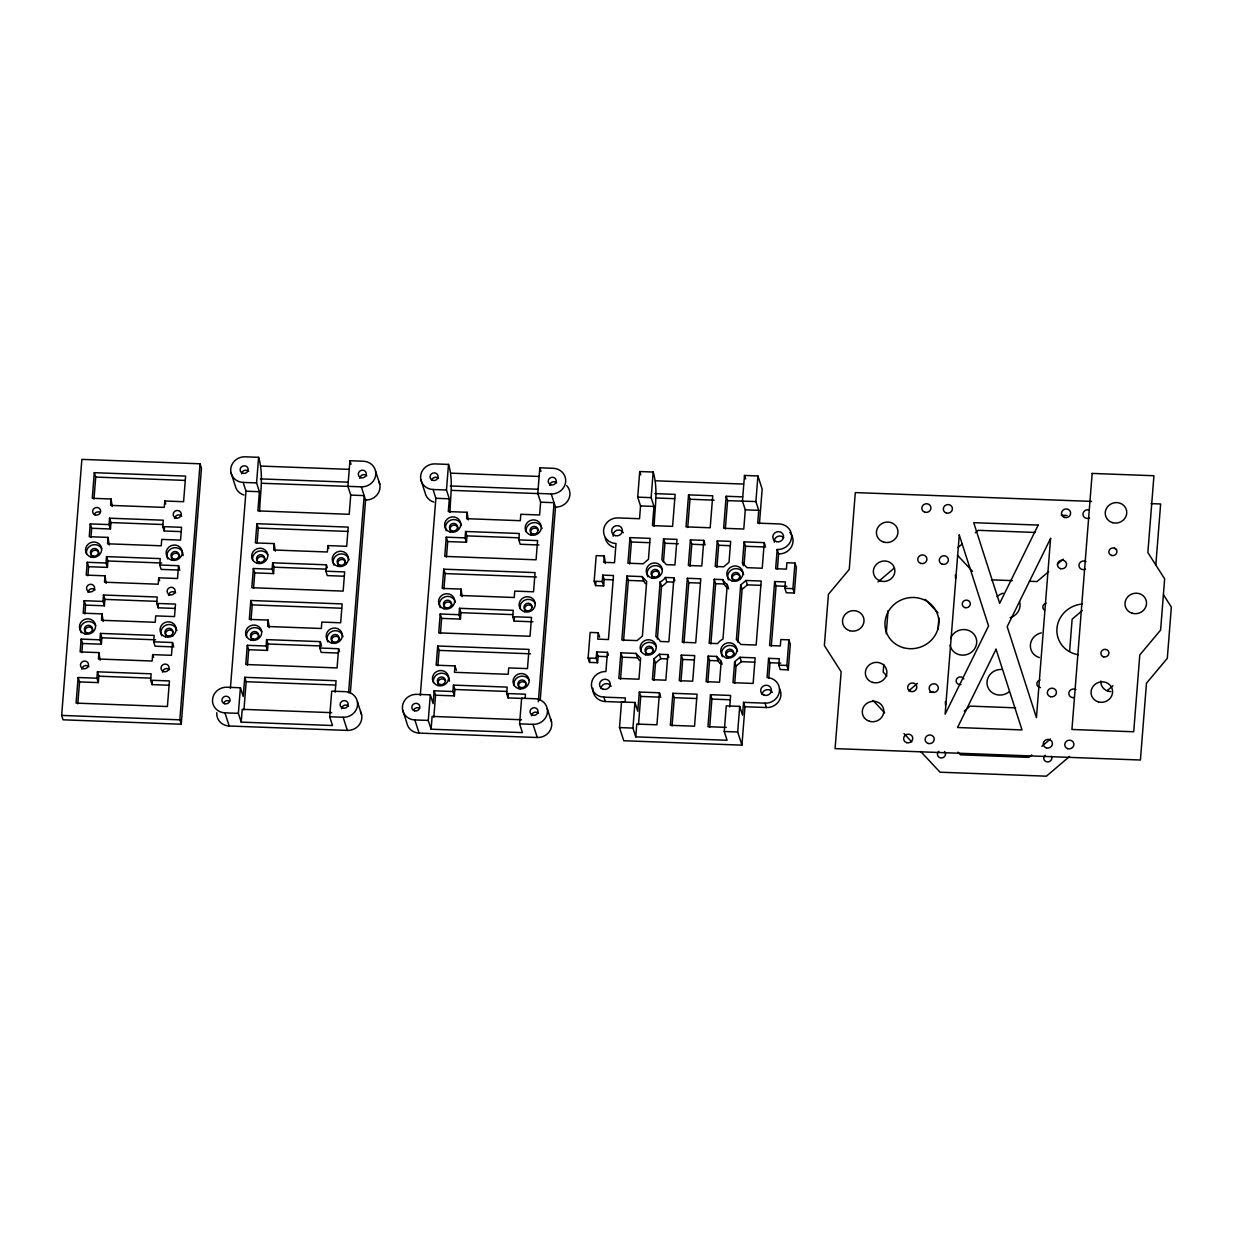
<?xml version="1.0" encoding="UTF-8"?>
<svg xmlns="http://www.w3.org/2000/svg" width="1233" height="1233" viewBox="0 0 1233 1233"><rect width="100%" height="100%" fill="white"/><g stroke="black" fill="none" stroke-linecap="round" stroke-linejoin="round"><path stroke-width="1.5" d="M61.65 715.417L81.871 459.385L200.054 463.793L201.472 468.186L181.251 724.218L63.068 719.81L61.65 715.417L179.833 719.825L181.251 724.218M78.111 677.518L76.092 703.118L167.411 706.524L169.43 680.924L150.626 680.231L151.135 673.819L97.422 671.815L96.914 678.212L98.332 682.604L79.529 681.911L78.111 677.518L96.914 678.212M81.147 639.11L82.565 643.503L101.368 644.196L99.95 639.819L81.147 639.11L80.13 651.918L98.933 652.611L100.104 660.194M84.183 600.702L85.601 605.095L104.404 605.788L102.986 601.411L84.183 600.702L83.197 613.171L102 613.88L103.156 621.463M87.219 562.294L88.637 566.687L107.425 567.396L106.007 563.003L87.219 562.294L86.202 575.102L105.005 575.811L106.161 583.394M90.24 523.902L91.658 528.279L110.461 528.988L109.043 524.595L90.24 523.902L89.238 536.694L108.042 537.403L109.198 544.986M111.078 498.995L110.569 505.391L164.282 507.395L164.79 500.999L183.594 501.708L185.613 476.092L94.294 472.686L92.275 498.286L111.078 498.995L112.234 506.578M77.802 703.843L79.529 681.911M81.84 652.642L82.565 643.503M84.892 614.003L85.601 605.095M87.913 575.826L88.637 566.687M90.949 537.434L91.658 528.279M93.97 499.026L95.712 477.079L94.294 472.686M98.933 652.611L98.424 659.023L152.152 661.027L152.661 654.615L171.449 655.324L172.466 642.516L153.663 641.823L154.171 635.411L100.459 633.408L99.95 639.819M102 613.88L101.491 620.276L155.204 622.28L155.712 615.884L174.516 616.592L175.502 604.108L156.699 603.415L157.208 597.019L103.48 595.015L102.986 601.411M105.005 575.811L104.497 582.207L158.209 584.211L158.718 577.815L177.521 578.508L178.538 565.716L159.735 565.007L160.244 558.611L106.516 556.607L106.007 563.003M108.042 537.403L107.533 543.799L161.246 545.803L161.754 539.407L180.557 540.1L181.559 527.308L162.771 526.599L163.265 520.203L109.552 518.199L109.043 524.595M98.332 682.604L98.84 676.208L97.422 671.815M101.368 644.196L101.877 637.8L100.459 633.408M104.404 605.788L104.897 599.392L103.48 595.015M107.425 567.396L107.934 560.984L106.516 556.607M110.461 528.988L110.97 522.576L109.552 518.199M168.967 685.24L152.044 684.608L152.306 681.402M175.04 608.424L158.117 607.792L158.363 604.602M181.097 531.623L164.189 530.991L164.436 527.786M179.833 719.825L200.054 463.793M230.401 688.368L245.983 491.196L243.148 482.411A13.548 12.731 -17.9 0 1 230.725 469.11A13.548 12.731 -17.9 0 1 245.167 456.811L258.606 457.32C263.893 474.797 260.071 493.354 259.608 511.51M329.689 716.758L343.128 717.267A13.548 12.731 -17.9 0 0 357.57 704.968A13.548 12.731 -17.9 0 0 345.148 691.651L331.723 691.158L329.689 716.758L332.525 725.528L241.206 722.122L238.37 713.352L240.404 687.752L226.964 687.243A13.548 12.731 -17.9 0 0 212.523 699.543A13.548 12.731 -17.9 0 0 224.945 712.844L229.199 726.006L347.367 730.414A13.548 12.731 -17.9 0 0 360.514 711.657M261.843 483.274L361.331 486.835A13.548 12.731 -17.9 0 0 375.772 474.535A13.548 12.731 -17.9 0 0 363.35 461.219L349.925 460.726L347.891 486.326L350.727 495.096L349.216 514.3L257.897 510.894L259.408 491.69L256.572 482.92L258.606 457.32M241.206 722.122L242.223 709.314L331.631 712.659M335.16 692.252L336.07 680.724L244.751 677.318L243.225 696.522L240.404 687.752M247.278 645.306L245.768 664.51L337.071 667.932L338.597 648.728L319.794 648.019L320.303 641.622L266.59 639.619L266.081 646.015L267.499 650.408L248.696 649.699L247.278 645.306L266.081 646.015M268.131 620.076L267.623 626.487L321.335 628.491L321.844 622.079L340.647 622.788L342.142 603.908L250.823 600.502L249.328 619.382L268.131 620.076L269.287 627.674M253.351 568.505L251.825 587.709L343.144 591.116L344.67 571.912L325.866 571.203L326.375 564.806L272.647 562.803L272.139 569.199L273.556 573.592L254.753 572.883L253.351 568.505L272.139 569.199M274.173 543.599L273.664 549.995L327.377 551.999L327.886 545.602L346.689 546.311L348.199 527.107L256.88 523.701L255.37 542.905L274.173 543.599L275.329 551.182M243.934 709.946L246.168 681.71L244.751 677.318M247.479 665.065L248.696 649.699M251.039 619.999L252.226 604.894L250.823 600.502M253.551 588.249L254.753 572.883M257.081 543.445L258.298 528.078L256.88 523.701M267.499 650.408L267.993 643.996L266.59 639.619M273.556 573.592L274.065 567.195L272.647 562.803M348.585 692.776L364.167 495.604L350.727 495.096M350.311 693.331L365.569 499.981L361.331 486.835M420.299 695.443L435.881 498.286L433.045 489.501A13.548 12.731 -17.9 0 1 420.623 476.2A13.548 12.731 -17.9 0 1 435.064 463.901L448.504 464.409C453.451 479.853 450.322 496.252 449.999 512.312M519.586 723.848L533.026 724.341A13.548 12.731 -17.9 0 0 547.467 712.042A13.548 12.731 -17.9 0 0 535.045 698.741L521.621 698.248L519.586 723.848L522.422 732.618L431.103 729.212L428.267 720.442L430.302 694.842L416.862 694.333A13.548 12.731 -17.9 0 0 402.42 706.632A13.548 12.731 -17.9 0 0 414.843 719.933L419.097 733.096L537.28 737.504A13.548 12.731 -17.9 0 0 550.427 718.731M468.263 519.864L467.107 512.281L448.303 511.587L449.305 498.779L446.469 490.01L448.504 464.409M431.103 729.212L432.12 716.404L521.544 719.748M434.139 690.804L435.557 695.196L454.361 695.89L452.943 691.513L434.139 690.804L433.137 703.611L430.302 694.842M454.962 665.897L454.453 672.309L508.181 674.312L508.69 667.916L527.477 668.61L529.003 649.406L437.684 646L436.158 665.204L454.962 665.897L456.38 670.29M440.212 614.003L438.717 632.868L530.036 636.274L531.531 617.409L512.728 616.7L513.236 610.304L459.508 608.301L459.015 614.697L460.433 619.089L441.63 618.38L440.212 614.003L459.015 614.697M461.034 589.097L460.526 595.493L514.238 597.496L514.747 591.1L533.55 591.794L535.06 572.605L443.741 569.184L442.231 588.388L461.034 589.097L462.19 596.68M446.269 537.187L444.759 556.391L536.078 559.797L537.588 540.593L518.8 539.884L519.293 533.488L465.581 531.485L465.072 537.881L466.49 542.273L447.687 541.564L446.269 537.187L465.072 537.881M433.831 717.144L435.557 695.196M437.885 665.743L439.102 650.392L437.684 646M440.428 633.485L441.63 618.38M443.957 588.942L445.159 573.576L443.741 569.184M446.485 556.931L447.687 541.564M452.943 691.513L453.451 685.101L507.164 687.105L506.655 693.516L508.073 697.893L523.116 698.464M467.107 512.281L466.598 518.677L520.311 520.696L520.819 514.284L539.622 514.993L540.624 502.185L537.788 493.416L539.823 467.816L553.247 468.309A13.548 12.731 -17.9 0 1 565.67 481.61A13.548 12.731 -17.9 0 1 551.228 493.924L537.788 493.416M454.361 695.89L454.869 689.494L453.451 685.101M460.433 619.089L460.926 612.678L459.508 608.301M466.49 542.273L466.999 535.877L465.581 531.485M508.073 697.893L508.335 694.703M532.949 621.786L514.146 621.093L514.392 617.887M525.166 697.878L525.458 694.21L506.655 693.516M538.328 701.777L554.064 502.694L540.624 502.185M540.208 700.421L555.482 507.071L551.228 493.924M608.378 655.262L607.422 652.334L596.68 651.933L598.097 656.326L597.589 662.722L589.544 662.414L588.126 658.037L590.145 632.437L598.205 632.729L599.623 637.122M598.205 632.729L597.697 639.126L608.439 639.542L613.495 575.518L602.752 575.117L604.17 579.51L603.661 585.906L595.601 585.613L594.183 581.221L596.202 555.621L604.262 555.929L605.434 563.512M589.544 662.414L589.821 658.761M595.601 585.613L595.893 581.961M597.589 662.722L596.171 658.33L596.68 651.933M603.661 585.906L602.243 581.529L602.752 575.117M604.262 555.929L603.754 562.325L614.512 562.726L616.022 543.522A13.548 12.731 -17.9 0 1 603.6 530.221A13.548 12.731 -17.9 0 1 618.041 517.922L639.526 518.723L640.543 505.915L637.708 497.146L639.727 471.545L653.166 472.039C658.453 489.532 654.631 508.088 654.168 526.244M607.422 652.334L605.912 671.538A13.548 12.731 -17.9 0 0 591.47 683.837A13.548 12.731 -17.9 0 0 603.893 697.138L605.311 701.531L623.204 702.194M620.862 652.843L618.827 678.443L638.971 679.198L640.636 658.268L636.089 653.413L620.862 652.843L622.264 657.22L620.538 679.167M626.919 576.027L621.864 640.035L637.091 640.605L642.378 636.105L646.693 581.467L642.146 576.597L626.919 576.027L628.337 580.419L623.574 640.651M629.955 537.619L627.936 563.219L643.164 563.789L648.45 559.289L650.099 538.374L629.955 537.619L631.373 542.011L629.647 563.959M742.636 496.884L726.16 496.267L723.632 528.279L743.776 529.034L745.287 509.83L742.451 501.06L744.485 475.445L757.91 475.953L755.891 501.554L758.727 510.323L757.709 523.131L779.194 523.933A13.548 12.731 -17.9 0 1 791.617 537.234A13.548 12.731 -17.9 0 1 777.175 549.533L775.649 568.737L786.392 569.137L786.901 562.741L794.961 563.034L796.379 567.427L794.36 593.027L786.3 592.734L784.882 588.341L785.39 581.945L774.648 581.544L769.592 645.553L780.335 645.953L780.843 639.542L788.889 639.85L790.307 644.242L788.288 669.843L780.227 669.534L778.809 665.157L779.318 658.746L768.575 658.345L767.065 677.549A13.548 12.731 -17.9 0 1 779.472 690.85A13.548 12.731 -17.9 0 1 765.03 703.164L743.545 702.348L744.963 706.74L741.927 745.148L623.759 740.74L619.505 727.578L621.524 701.978L634.964 702.471L637.785 711.241L639.311 692.037L659.455 692.792L660.395 695.72M625.085 701.608L625.378 697.94L603.893 697.138M743.545 702.348L742.543 715.155L739.708 706.386L726.283 705.877L724.249 731.493L727.085 740.262L635.766 736.856L632.93 728.071L634.964 702.471M654.985 493.616L675.129 494.371L672.601 526.368L652.457 525.628L653.968 506.424L651.132 497.654L653.166 472.039M635.766 736.856L636.783 724.048L656.927 724.804L659.455 692.792M638.494 724.665L640.728 696.429L639.311 692.037M654.06 658.776L652.411 679.691L665.835 680.2L667.854 654.584L659.347 654.276L654.06 658.776L655.478 663.169L654.122 680.277M660.133 581.961L655.817 636.598A13.548 12.731 -17.9 0 1 660.349 641.468L668.872 641.792L673.927 577.784L665.404 577.46A13.548 12.731 -17.9 0 1 660.133 581.961L661.535 586.353L657.374 639.11M663.524 538.867L661.874 559.797L666.421 564.668L674.929 564.976L676.963 539.376L663.524 538.867L664.941 543.26L663.446 562.279M672.879 693.3L670.351 725.297L694.533 726.206L697.061 694.194L672.879 693.3L674.297 697.678L672.062 725.929M688.553 494.865L686.026 526.876L710.193 527.77L712.736 495.774L688.553 494.865L689.971 499.257L687.737 527.493M681.294 655.093L679.26 680.693L692.699 681.202L694.718 655.602L681.294 655.093L682.697 659.485L680.97 681.417M687.351 578.277L682.296 642.285L695.72 642.794L700.791 578.786L687.351 578.277L688.769 582.67L684.007 642.917M690.388 539.884L688.368 565.485L701.793 565.978L703.812 540.378L690.388 539.884L691.805 544.262L690.064 566.209M708.143 656.095L706.124 681.695L719.548 682.203L721.197 661.289L716.666 656.418L708.143 656.095L709.561 660.487L707.834 682.435M714.215 579.279L709.16 643.287L717.668 643.611A13.548 12.731 -17.9 0 1 722.954 639.11L727.27 584.473A13.548 12.731 -17.9 0 1 722.723 579.602L714.215 579.279L715.633 583.671L710.871 643.919M717.252 540.886L715.217 566.486L723.74 566.795L729.027 562.294L730.676 541.379L717.252 540.886L718.669 545.263L716.928 567.211M729.72 706.971L730.63 695.458L710.485 694.703L707.958 726.699L726.268 727.393M709.669 727.331L711.903 699.08L710.485 694.703M725.343 528.895L727.578 500.66L726.16 496.267M734.637 661.782L732.988 682.697L753.132 683.452L755.151 657.852L739.923 657.281L734.637 661.782L736.055 666.174L734.698 683.282M740.694 584.966L736.378 639.603L740.925 644.474L756.153 645.044L761.208 581.036L745.98 580.466L740.694 584.966L742.112 589.359L737.951 642.116M743.391 565.731L742.451 562.803L744.1 541.888L764.244 542.628L765.2 545.556M744.023 565.284L745.518 546.265L744.1 541.888M741.927 745.148L737.688 731.986L739.708 706.386M759.436 523.671L762.164 489.116L757.91 475.953M764.244 542.628L762.225 568.243L746.998 567.673L742.451 562.803M768.775 678.104L769.993 662.737L768.575 658.345M771.303 646.169L776.066 585.922L774.648 581.544M777.376 569.292L778.593 553.925L777.175 549.533M788.288 669.843L786.87 665.45L788.889 639.85M794.36 593.027L792.942 588.65L794.961 563.034M883.814 664.371L883.198 672.047L886.928 676.023M886.234 633.7L888.053 610.705M938.02 629.2L938.899 617.964M1069.628 651.009L1072.14 619.166L1082.358 610.474M1155.783 565.438L1160.638 503.989L1151.036 503.619M667.577 658.915L660.765 658.653L655.478 663.169M760.73 585.351L747.398 584.858L742.112 589.359M754.658 662.167L741.341 661.674L736.055 666.174M878.035 581.884L893.987 568.305M958.026 547.514L962.356 543.83M975.318 532.779L978.216 530.329L1035.181 532.456M908.659 690.896L917.414 683.436M1048.697 571.603L1037.015 581.544L1029.432 581.267M1057.436 564.144L1063.278 559.181M964.237 711.087L970.094 706.108L1015.622 707.85M1031.728 754.92L1028.846 757.37L960.476 754.827L957.995 752.161M1041.823 746.319L1050.47 738.952M1107.172 690.65L1112.937 685.748M1069.597 756.43L1046.401 776.189L940.055 772.212L920.743 751.514M261.427 466.089L348.954 469.357M451.34 473.179L538.852 476.447M655.987 480.808L743.514 484.076M1091.513 501.399L855.301 492.584L849.244 569.399L828.422 594.306L824.368 645.506L841.153 671.815L835.08 748.616L1140.417 760.021L1146.474 683.205L1167.312 658.314L1171.35 607.098L1163.459 594.722M260.425 478.897L347.937 482.149M450.322 485.972L537.835 489.239M95.712 477.079L185.12 480.408M243.148 482.411L256.572 482.92M433.045 489.501L446.469 490.01M451.74 490.364L537.357 493.554M637.708 497.146L651.132 497.654M656.403 498.009L674.713 498.687M689.971 499.257L714.138 500.151M727.578 500.66L755.891 501.554M1061.305 515.271L1067.007 515.486M245.983 491.196L259.408 491.69M435.881 498.286L449.305 498.779M640.543 505.915L653.968 506.424M745.287 509.83L758.727 510.323M110.97 522.576L162.771 524.518M258.298 528.078L347.721 531.423M466.999 535.877L518.8 537.804M631.373 542.011L649.683 542.69M664.941 543.26L678.381 543.768M691.805 544.262L705.23 544.77M718.669 545.263L730.167 545.695M745.518 546.265L765.662 547.02M539.006 544.986L520.218 544.277L518.8 539.884M991.44 579.849L1012.324 580.62M107.934 560.984L161.662 562.988M274.065 567.195L325.866 569.122M445.159 573.576L536.478 576.982M604.17 579.51L613.125 579.849M628.337 580.419L643.564 580.974L645.491 583.718M661.535 586.353A13.548 12.731 -17.9 0 0 666.822 581.853L673.634 582.099M688.769 582.67L700.282 583.101M715.633 583.671L724.141 583.995A13.548 12.731 -17.9 0 0 728.688 588.865M776.066 585.922L786.808 586.322M594.183 581.221L602.243 581.529M784.882 588.341L792.942 588.65M179.956 570.093L161.153 569.399L159.735 565.007M344.207 576.227L327.284 575.595L325.866 571.203M104.897 599.392L156.699 601.334M252.226 604.894L341.649 608.223M460.926 612.678L512.728 614.62M101.877 637.8L155.589 639.804M267.993 643.996L321.721 646M439.102 650.392L530.421 653.798M598.097 656.326L607.052 656.65M622.264 657.22L637.507 657.79L639.418 660.518M682.697 659.485L694.21 659.902M709.561 660.487L718.068 660.796L719.995 663.524M769.993 662.737L780.736 663.138M588.126 658.037L596.171 658.33M778.809 665.157L786.87 665.45M173.884 646.909L155.081 646.2L153.663 641.823M338.135 653.043L321.212 652.411L319.794 648.019M98.84 676.208L150.642 678.135M246.168 681.71L335.576 685.039M454.869 689.494L506.671 691.42M640.728 696.429L660.873 697.184M674.297 697.678L696.614 698.51M711.903 699.08L730.213 699.774M744.963 706.74L766.448 707.542A13.548 12.731 -17.9 0 0 779.595 688.769M224.945 712.844L238.37 713.352M414.843 719.933L428.267 720.442M619.505 727.578L632.93 728.071M724.249 731.493L737.688 731.986M957.471 555.235L972.513 571.357M925.397 599.423L937.943 612.863M873.087 700.467L884.678 712.89M903.989 733.589L911.726 741.865M744.485 475.445L745.611 478.959M745.98 580.466L747.398 584.858M727.27 584.473L728.21 587.401M765.03 703.164L766.448 707.542M722.723 579.602L724.141 583.995M703.812 540.378L704.767 543.306M739.923 657.281L741.341 661.674M721.197 661.289L722.153 664.202M716.666 656.418L718.068 660.796M639.727 471.545L640.79 474.828M673.927 577.784L674.867 580.712M665.404 577.46L666.822 581.853M667.854 654.584L668.795 657.513M642.146 576.597L643.564 580.974M659.347 654.276L660.765 658.653M636.089 653.413L637.507 657.79M539.823 467.816L540.948 471.314M547.267 708.713L551.521 721.875M512.728 616.7L514.146 621.093M533.026 724.341L537.28 737.504M420.823 479.529L425.077 492.691A13.548 12.731 -17.9 0 0 433.862 502.093M375.572 471.191L379.826 484.353M349.925 460.726L351.051 464.24M402.621 709.961L406.875 723.124A13.548 12.731 -17.9 0 0 419.097 733.096M327.886 545.602L328.826 548.531M326.375 564.806L327.315 567.735M357.37 701.623L361.623 714.786M338.597 648.728L339.537 651.64M320.303 641.622L321.243 644.535M343.128 717.267L347.367 730.414M230.925 472.439L235.179 485.602A13.548 12.731 -17.9 0 0 243.964 495.003M164.79 500.999L165.731 503.927M178.538 565.716L179.479 568.629M162.771 526.599L164.189 530.991M158.718 577.815L159.658 580.728M172.466 642.516L173.406 645.445M156.699 603.415L158.117 607.792M152.661 654.615L153.601 657.543M150.626 680.231L152.044 684.608M945.279 701.901A13.548 12.731 -17.9 0 1 945.48 705.23M929.559 692.237A13.548 12.731 -17.9 0 1 933.057 691.929M955.298 575.179A13.548 12.731 -17.9 0 1 955.498 578.508M944.555 751.498A4.069 3.822 -17.9 0 1 944.124 756.939A4.069 3.822 -17.9 0 1 938.421 756.723A4.069 3.822 -17.9 0 1 938.852 751.282M1051.472 756.291A4.069 3.822 -17.9 0 1 1049.899 761.316A4.069 3.822 -17.9 0 1 1044.551 760.437A4.069 3.822 -17.9 0 1 1045.199 755.259M1044.567 610.196A4.069 3.822 -17.9 0 1 1046.093 603.199M1040.482 687.598A4.069 3.822 -17.9 0 1 1040.035 680.015M960.954 684.5A4.069 3.822 -17.9 0 1 956.315 681.926A4.069 3.822 -17.9 0 1 958.781 677.21A4.069 3.822 -17.9 0 1 963.852 678.967M1019.614 601.689A13.548 12.731 -17.9 0 1 1010.074 617.687M997.081 596.71A13.548 12.731 -17.9 0 1 1003.123 593.196M1009.241 691.667A13.548 12.731 -17.9 0 1 987.664 686.689A13.548 12.731 -17.9 0 1 1001.473 669.457M1039.357 657.59A13.548 12.731 -17.9 0 1 1030.387 644.844A13.548 12.731 -17.9 0 1 1041.315 632.853M950.535 638.54A13.548 12.731 -17.9 0 1 971.774 632.144A13.548 12.731 -17.9 0 1 970.109 653.12A13.548 12.731 -17.9 0 1 950.011 645.167M1089.525 517.952A4.608 4.331 -17.9 0 1 1082.959 514.5A4.608 4.331 -17.9 0 1 1089.047 509.938M1116.62 549.748A10.835 10.188 -17.9 0 1 1114.524 548.038M1110.794 691.636A10.835 10.188 -17.9 0 1 1100.869 680.986M1085.472 569.153A4.608 4.331 -17.9 0 1 1078.921 565.13A4.608 4.331 -17.9 0 1 1086.073 561.616M1074.236 697.57A4.608 4.331 -17.9 0 1 1068.903 692.576A4.608 4.331 -17.9 0 1 1075.962 689.632M1078.305 654.769A27.08 25.461 -17.9 0 1 1056.943 628.506A27.08 25.461 -17.9 0 1 1082.312 604M81.887 669.149A4.069 3.822 -17.9 0 1 88.976 666.699M94.232 514.546A4.069 3.822 -17.9 0 1 100.32 512.435M87.944 592.349A4.069 3.822 -17.9 0 1 95.049 589.883M168.52 595.354A4.069 3.822 -17.9 0 1 175.625 592.888M85.878 633.5A4.069 3.822 -17.9 0 1 88.19 627.15A4.069 3.822 -17.9 0 1 92.752 632.036M81.101 632.729A8.122 7.645 -17.9 0 1 84.877 622.341A8.122 7.645 -17.9 0 1 95.665 625.563M173.329 635.041A4.069 3.822 -17.9 0 1 172.867 635.951M165.885 635.689A4.069 3.822 -17.9 0 1 167.765 630.51A4.069 3.822 -17.9 0 1 173.159 632.113M91.365 555.883A4.069 3.822 -17.9 0 1 94.263 550.334A4.069 3.822 -17.9 0 1 99.041 554.234M161.677 635.735A8.122 7.645 -17.9 0 1 166.44 624.946A8.122 7.645 -17.9 0 1 176.889 630.448M174.593 518.538A4.069 3.822 -17.9 0 1 181.683 516.072M86.51 554.033A8.122 7.645 -17.9 0 1 101.722 548.747M171.942 558.888A4.069 3.822 -17.9 0 1 174.331 553.494A4.069 3.822 -17.9 0 1 179.556 556.253M167.734 558.919A8.122 7.645 -17.9 0 1 173.529 547.837A8.122 7.645 -17.9 0 1 183.085 555.636M162.463 672.155A4.069 3.822 -17.9 0 1 169.553 669.704M229.199 726.006A13.548 12.731 -17.9 0 1 216.777 712.705M338.073 565.084A4.069 3.822 -17.9 0 1 341.495 559.474A4.069 3.822 -17.9 0 1 345.533 564.437M333.866 565.115A8.122 7.645 -17.9 0 1 338.628 554.326A8.122 7.645 -17.9 0 1 349.093 559.844M258.082 562.895A4.069 3.822 -17.9 0 1 259.886 556.684A4.069 3.822 -17.9 0 1 265.172 560.445M252.642 560.229A8.122 7.645 -17.9 0 1 267.854 554.958M332.586 642.717A4.069 3.822 -17.9 0 1 334.39 636.505A4.069 3.822 -17.9 0 1 339.676 640.251M327.808 641.931A8.122 7.645 -17.9 0 1 332.556 631.142A8.122 7.645 -17.9 0 1 343.021 636.66M252.01 639.711A4.069 3.822 -17.9 0 1 253.813 633.485A4.069 3.822 -17.9 0 1 259.1 637.245M246.569 637.045A8.122 7.645 -17.9 0 1 261.797 631.758M378.716 481.224A13.548 12.731 -17.9 0 1 365.569 499.981M223.558 703.288A4.069 3.822 -17.9 0 1 229.646 701.176M341.526 708.698A4.069 3.822 -17.9 0 1 348.615 706.232M359.728 478.265A4.069 3.822 -17.9 0 1 366.817 475.799M241.545 473.857A4.069 3.822 -17.9 0 1 248.634 471.391M433.43 682.527A8.122 7.645 -17.9 0 1 440.921 673.187A8.122 7.645 -17.9 0 1 449.429 681.14M514.007 685.548A8.122 7.645 -17.9 0 1 529.234 680.262M520.079 608.732A8.122 7.645 -17.9 0 1 535.292 603.461M440.166 607.607A8.122 7.645 -17.9 0 1 444.913 596.818A8.122 7.645 -17.9 0 1 455.378 602.336M526.152 531.916A8.122 7.645 -17.9 0 1 532.579 522.73A8.122 7.645 -17.9 0 1 542.027 528.525M446.223 530.791A8.122 7.645 -17.9 0 1 450.985 520.002A8.122 7.645 -17.9 0 1 461.45 525.52M450.43 530.76A4.069 3.822 -17.9 0 1 452.819 525.366A4.069 3.822 -17.9 0 1 458.044 528.125M444.943 608.393A4.069 3.822 -17.9 0 1 446.254 602.382A4.069 3.822 -17.9 0 1 451.972 604.925M438.871 685.194A4.069 3.822 -17.9 0 1 438.301 684.377M437.977 683.436A4.069 3.822 -17.9 0 1 445.575 680.801M531.593 534.583A4.069 3.822 -17.9 0 1 532.44 528.834A4.069 3.822 -17.9 0 1 538.297 530.19M524.95 610.582A4.069 3.822 -17.9 0 1 526.83 605.388A4.069 3.822 -17.9 0 1 532.224 606.99M520.234 688.846A4.069 3.822 -17.9 0 1 519.447 688.214M518.877 687.382A4.069 3.822 -17.9 0 1 521.251 681.988A4.069 3.822 -17.9 0 1 526.491 684.747M431.658 479.945A4.069 3.822 -17.9 0 1 438.532 478.481M566.702 485.571A13.548 12.731 -17.9 0 1 568.505 499.642A13.548 12.731 -17.9 0 1 555.482 507.071M413.456 710.378A4.069 3.822 -17.9 0 1 419.544 708.266M549.625 485.355A4.069 3.822 -17.9 0 1 556.715 482.889M531.423 715.787A4.069 3.822 -17.9 0 1 538.513 713.321M728.426 579.849A8.122 7.645 -17.9 0 1 733.188 569.06A8.122 7.645 -17.9 0 1 743.653 574.563M613.155 536.232A5.41 5.086 -17.9 0 1 623.297 532.718M600.949 688.523A5.41 5.086 -17.9 0 1 611.167 686.334M774.309 542.258A5.41 5.086 -17.9 0 1 783.679 537.634M762.086 694.533A5.41 5.086 -17.9 0 1 772.32 692.36M722.368 656.665A8.122 7.645 -17.9 0 1 727.116 645.861A8.122 7.645 -17.9 0 1 737.581 651.378M641.129 651.764A8.122 7.645 -17.9 0 1 656.357 646.493M647.849 576.844A8.122 7.645 -17.9 0 1 651.64 566.456A8.122 7.645 -17.9 0 1 662.414 569.677M789.814 532.425A13.548 12.731 -17.9 0 1 791.617 546.481A13.548 12.731 -17.9 0 1 778.593 553.925M605.311 701.531A13.548 12.731 -17.9 0 1 592.888 688.23M614.003 547.344A13.548 12.731 -17.9 0 1 605.218 537.927M646.57 654.43A4.069 3.822 -17.9 0 1 648.373 648.219A4.069 3.822 -17.9 0 1 653.66 651.98M652.642 577.63A4.069 3.822 -17.9 0 1 654.446 571.403A4.069 3.822 -17.9 0 1 659.732 575.164M732.633 579.818A4.069 3.822 -17.9 0 1 736.055 574.193A4.069 3.822 -17.9 0 1 740.093 579.156M727.932 658.083A4.069 3.822 -17.9 0 1 728.456 651.425A4.069 3.822 -17.9 0 1 734.236 654.985M959.274 534.983L945.125 714.215L988.558 625.963L959.274 534.983M1050.593 538.389L1036.444 717.621L1007.176 626.657L1050.593 538.389M1092.161 473.426L1071.939 729.474L1133.713 731.77L1139.785 654.97L1160.607 630.063L1164.646 578.847L1147.861 552.554L1153.934 475.738L1092.161 473.426M1038.186 525.088L999.67 603.353L973.716 522.684L1038.186 525.088M996.048 649.252L957.548 727.516L1022.003 729.921L996.048 649.252M964.93 607.607A4.069 3.822 -17.9 0 0 970.248 603.091A4.069 3.822 -17.9 0 0 963.636 601.118A4.069 3.822 -17.9 0 0 964.93 607.607M1103.566 656.819A4.069 3.822 -17.9 0 0 1108.868 652.303A4.069 3.822 -17.9 0 0 1102.271 650.33A4.069 3.822 -17.9 0 0 1103.566 656.819M1111.58 555.436A4.069 3.822 -17.9 0 0 1116.882 550.904A4.069 3.822 -17.9 0 0 1110.27 548.932A4.069 3.822 -17.9 0 0 1111.58 555.436M1098.264 701.854A10.835 10.188 -17.9 0 0 1112.413 689.802A10.835 10.188 -17.9 0 0 1094.796 684.546A10.835 10.188 -17.9 0 0 1098.264 701.854M1132.202 613.248A10.835 10.188 -17.9 0 0 1146.351 601.195A10.835 10.188 -17.9 0 0 1128.734 595.924A10.835 10.188 -17.9 0 0 1132.202 613.248M1112.428 522.622A10.835 10.188 -17.9 0 0 1126.577 510.57A10.835 10.188 -17.9 0 0 1108.96 505.314A10.835 10.188 -17.9 0 0 1112.428 522.622M1064.541 517.459A4.608 4.331 -17.9 0 0 1070.552 512.327A4.608 4.331 -17.9 0 0 1063.062 510.092A4.608 4.331 -17.9 0 0 1064.541 517.459M946.358 513.036A4.608 4.331 -17.9 0 0 952.369 507.919A4.608 4.331 -17.9 0 0 944.894 505.684A4.608 4.331 -17.9 0 0 946.358 513.036M1046.339 747.892A4.608 4.331 -17.9 0 0 1052.35 742.759A4.608 4.331 -17.9 0 0 1044.86 740.524A4.608 4.331 -17.9 0 0 1046.339 747.892M928.156 743.468A4.608 4.331 -17.9 0 0 934.167 738.351A4.608 4.331 -17.9 0 0 926.692 736.116A4.608 4.331 -17.9 0 0 928.156 743.468M924.873 512.234A4.608 4.331 -17.9 0 0 930.884 507.117A4.608 4.331 -17.9 0 0 923.394 504.883A4.608 4.331 -17.9 0 0 924.873 512.234M1067.824 748.693A4.608 4.331 -17.9 0 0 1073.835 743.561A4.608 4.331 -17.9 0 0 1066.345 741.326A4.608 4.331 -17.9 0 0 1067.824 748.693M906.671 742.667A4.608 4.331 -17.9 0 0 912.682 737.55A4.608 4.331 -17.9 0 0 905.192 735.315A4.608 4.331 -17.9 0 0 906.671 742.667M883.629 542.088A10.835 10.188 -17.9 0 0 897.778 530.036A10.835 10.188 -17.9 0 0 880.162 524.765A10.835 10.188 -17.9 0 0 883.629 542.088M869.465 721.305A10.835 10.188 -17.9 0 0 883.614 709.252A10.835 10.188 -17.9 0 0 866.013 703.997A10.835 10.188 -17.9 0 0 869.465 721.305M849.691 630.695A10.835 10.188 -17.9 0 0 863.84 618.642A10.835 10.188 -17.9 0 0 846.223 613.387A10.835 10.188 -17.9 0 0 849.691 630.695M880.547 581.005A10.835 10.188 -17.9 0 0 894.696 568.952A10.835 10.188 -17.9 0 0 877.095 563.697A10.835 10.188 -17.9 0 0 880.547 581.005M872.548 682.388A10.835 10.188 -17.9 0 0 886.697 670.336A10.835 10.188 -17.9 0 0 869.08 665.08A10.835 10.188 -17.9 0 0 872.548 682.388M942.32 564.252A4.608 4.331 -17.9 0 0 948.331 559.135A4.608 4.331 -17.9 0 0 940.841 556.884A4.608 4.331 -17.9 0 0 942.32 564.252M920.835 563.45A4.608 4.331 -17.9 0 0 926.846 558.333A4.608 4.331 -17.9 0 0 919.356 556.083A4.608 4.331 -17.9 0 0 920.835 563.45M1050.377 696.676A4.608 4.331 -17.9 0 0 1056.388 691.559A4.608 4.331 -17.9 0 0 1048.913 689.324A4.608 4.331 -17.9 0 0 1050.377 696.676M932.21 692.268A4.608 4.331 -17.9 0 0 938.221 687.151A4.608 4.331 -17.9 0 0 930.73 684.916A4.608 4.331 -17.9 0 0 932.21 692.268M910.709 691.466A4.608 4.331 -17.9 0 0 916.735 686.349A4.608 4.331 -17.9 0 0 909.245 684.115A4.608 4.331 -17.9 0 0 910.709 691.466M1060.488 568.66A4.608 4.331 -17.9 0 0 1066.499 563.543A4.608 4.331 -17.9 0 0 1059.024 561.308A4.608 4.331 -17.9 0 0 1060.488 568.66M903.003 647.572A27.08 25.461 -17.9 0 0 938.375 617.44A27.08 25.461 -17.9 0 0 894.357 604.278A27.08 25.461 -17.9 0 0 903.003 647.572M165.438 636.86A8.122 7.645 -17.9 0 0 176.042 627.828A8.122 7.645 -17.9 0 0 162.833 623.867A8.122 7.645 -17.9 0 0 165.438 636.86M89.223 591.778A4.069 3.822 -17.9 0 0 94.54 587.262A4.069 3.822 -17.9 0 0 87.928 585.29A4.069 3.822 -17.9 0 0 89.223 591.778M83.166 668.594A4.069 3.822 -17.9 0 0 88.468 664.063A4.069 3.822 -17.9 0 0 81.856 662.09A4.069 3.822 -17.9 0 0 83.166 668.594M84.861 633.854A8.122 7.645 -17.9 0 0 95.465 624.807A8.122 7.645 -17.9 0 0 82.257 620.862A8.122 7.645 -17.9 0 0 84.861 633.854M95.295 514.962A4.069 3.822 -17.9 0 0 100.597 510.447A4.069 3.822 -17.9 0 0 94.001 508.474A4.069 3.822 -17.9 0 0 95.295 514.962M90.918 557.039A8.122 7.645 -17.9 0 0 101.538 548.007A8.122 7.645 -17.9 0 0 88.329 544.061A8.122 7.645 -17.9 0 0 90.918 557.039M171.495 560.044A8.122 7.645 -17.9 0 0 182.114 551.012A8.122 7.645 -17.9 0 0 168.906 547.067A8.122 7.645 -17.9 0 0 171.495 560.044M169.8 594.784A4.069 3.822 -17.9 0 0 175.101 590.268A4.069 3.822 -17.9 0 0 168.505 588.295A4.069 3.822 -17.9 0 0 169.8 594.784M87.05 632.806A4.069 3.822 -17.9 0 0 92.352 628.291A4.069 3.822 -17.9 0 0 85.74 626.318A4.069 3.822 -17.9 0 0 87.05 632.806M167.626 635.827A4.069 3.822 -17.9 0 0 172.928 631.296A4.069 3.822 -17.9 0 0 166.316 629.323A4.069 3.822 -17.9 0 0 167.626 635.827M175.872 517.968A4.069 3.822 -17.9 0 0 181.174 513.452A4.069 3.822 -17.9 0 0 174.577 511.479A4.069 3.822 -17.9 0 0 175.872 517.968M93.107 556.006A4.069 3.822 -17.9 0 0 98.424 551.49A4.069 3.822 -17.9 0 0 91.812 549.517A4.069 3.822 -17.9 0 0 93.107 556.006M173.683 559.011A4.069 3.822 -17.9 0 0 178.985 554.496A4.069 3.822 -17.9 0 0 172.389 552.523A4.069 3.822 -17.9 0 0 173.683 559.011M163.742 671.6A4.069 3.822 -17.9 0 0 169.044 667.068A4.069 3.822 -17.9 0 0 162.432 665.096A4.069 3.822 -17.9 0 0 163.742 671.6M339.815 565.207A4.069 3.822 -17.9 0 0 345.117 560.691A4.069 3.822 -17.9 0 0 338.52 558.719A4.069 3.822 -17.9 0 0 339.815 565.207M259.238 562.202A4.069 3.822 -17.9 0 0 264.54 557.686A4.069 3.822 -17.9 0 0 257.944 555.713A4.069 3.822 -17.9 0 0 259.238 562.202M333.742 642.023A4.069 3.822 -17.9 0 0 339.06 637.507A4.069 3.822 -17.9 0 0 332.448 635.534A4.069 3.822 -17.9 0 0 333.742 642.023M253.181 639.018A4.069 3.822 -17.9 0 0 258.483 634.502A4.069 3.822 -17.9 0 0 251.871 632.514A4.069 3.822 -17.9 0 0 253.181 639.018M337.626 566.255A8.122 7.645 -17.9 0 0 348.245 557.208A8.122 7.645 -17.9 0 0 335.037 553.263A8.122 7.645 -17.9 0 0 337.626 566.255M331.569 643.056A8.122 7.645 -17.9 0 0 342.173 634.024A8.122 7.645 -17.9 0 0 328.964 630.078A8.122 7.645 -17.9 0 0 331.569 643.056M250.993 640.05A8.122 7.645 -17.9 0 0 261.596 631.019A8.122 7.645 -17.9 0 0 248.388 627.073A8.122 7.645 -17.9 0 0 250.993 640.05M257.05 563.25A8.122 7.645 -17.9 0 0 267.669 554.203A8.122 7.645 -17.9 0 0 254.46 550.257A8.122 7.645 -17.9 0 0 257.05 563.25M224.622 703.719A4.069 3.822 -17.9 0 0 229.924 699.203A4.069 3.822 -17.9 0 0 223.327 697.231A4.069 3.822 -17.9 0 0 224.622 703.719M342.805 708.127A4.069 3.822 -17.9 0 0 348.107 703.611A4.069 3.822 -17.9 0 0 341.495 701.639A4.069 3.822 -17.9 0 0 342.805 708.127M361.007 477.695A4.069 3.822 -17.9 0 0 366.309 473.179A4.069 3.822 -17.9 0 0 359.697 471.206A4.069 3.822 -17.9 0 0 361.007 477.695M242.824 473.287A4.069 3.822 -17.9 0 0 248.126 468.771A4.069 3.822 -17.9 0 0 241.529 466.798A4.069 3.822 -17.9 0 0 242.824 473.287M437.854 685.548A8.122 7.645 -17.9 0 0 448.458 676.501A8.122 7.645 -17.9 0 0 435.249 672.555A8.122 7.645 -17.9 0 0 437.854 685.548M518.43 688.553A8.122 7.645 -17.9 0 0 529.034 679.522A8.122 7.645 -17.9 0 0 515.826 675.576A8.122 7.645 -17.9 0 0 518.43 688.553M524.503 611.738A8.122 7.645 -17.9 0 0 535.107 602.706A8.122 7.645 -17.9 0 0 521.898 598.76A8.122 7.645 -17.9 0 0 524.503 611.738M443.926 608.732A8.122 7.645 -17.9 0 0 454.53 599.7A8.122 7.645 -17.9 0 0 441.322 595.755A8.122 7.645 -17.9 0 0 443.926 608.732M530.56 534.937A8.122 7.645 -17.9 0 0 541.179 525.89A8.122 7.645 -17.9 0 0 527.971 521.944A8.122 7.645 -17.9 0 0 530.56 534.937M449.983 531.932A8.122 7.645 -17.9 0 0 460.603 522.884A8.122 7.645 -17.9 0 0 447.394 518.939A8.122 7.645 -17.9 0 0 449.983 531.932M452.172 530.884A4.069 3.822 -17.9 0 0 457.474 526.368A4.069 3.822 -17.9 0 0 450.877 524.395A4.069 3.822 -17.9 0 0 452.172 530.884M446.099 607.699A4.069 3.822 -17.9 0 0 451.417 603.184A4.069 3.822 -17.9 0 0 444.805 601.211A4.069 3.822 -17.9 0 0 446.099 607.699M440.042 684.5A4.069 3.822 -17.9 0 0 445.344 679.984A4.069 3.822 -17.9 0 0 438.748 678.011A4.069 3.822 -17.9 0 0 440.042 684.5M532.748 533.889A4.069 3.822 -17.9 0 0 538.05 529.373A4.069 3.822 -17.9 0 0 531.454 527.4A4.069 3.822 -17.9 0 0 532.748 533.889M526.676 610.705A4.069 3.822 -17.9 0 0 531.993 606.189A4.069 3.822 -17.9 0 0 525.381 604.216A4.069 3.822 -17.9 0 0 526.676 610.705M520.619 687.521A4.069 3.822 -17.9 0 0 525.921 682.99A4.069 3.822 -17.9 0 0 519.309 681.017A4.069 3.822 -17.9 0 0 520.619 687.521M432.721 480.377A4.069 3.822 -17.9 0 0 438.023 475.861A4.069 3.822 -17.9 0 0 431.427 473.888A4.069 3.822 -17.9 0 0 432.721 480.377M414.519 710.809A4.069 3.822 -17.9 0 0 419.821 706.293A4.069 3.822 -17.9 0 0 413.225 704.32A4.069 3.822 -17.9 0 0 414.519 710.809M550.904 484.785A4.069 3.822 -17.9 0 0 556.206 480.269A4.069 3.822 -17.9 0 0 549.594 478.296A4.069 3.822 -17.9 0 0 550.904 484.785M532.702 715.217A4.069 3.822 -17.9 0 0 538.004 710.701A4.069 3.822 -17.9 0 0 531.408 708.728A4.069 3.822 -17.9 0 0 532.702 715.217M732.186 580.974A8.122 7.645 -17.9 0 0 742.805 571.942A8.122 7.645 -17.9 0 0 729.597 567.997A8.122 7.645 -17.9 0 0 732.186 580.974M603.122 689.232A5.41 5.086 -17.9 0 0 610.196 683.205A5.41 5.086 -17.9 0 0 601.38 680.585A5.41 5.086 -17.9 0 0 603.122 689.232M776.405 541.626A5.41 5.086 -17.9 0 0 783.479 535.6A5.41 5.086 -17.9 0 0 774.678 532.964A5.41 5.086 -17.9 0 0 776.405 541.626M764.275 695.242A5.41 5.086 -17.9 0 0 771.349 689.216A5.41 5.086 -17.9 0 0 762.533 686.596A5.41 5.086 -17.9 0 0 764.275 695.242M615.252 535.615A5.41 5.086 -17.9 0 0 622.326 529.589A5.41 5.086 -17.9 0 0 613.525 526.953A5.41 5.086 -17.9 0 0 615.252 535.615M726.129 657.79A8.122 7.645 -17.9 0 0 736.733 648.743A8.122 7.645 -17.9 0 0 723.524 644.797A8.122 7.645 -17.9 0 0 726.129 657.79M645.553 654.785A8.122 7.645 -17.9 0 0 656.156 645.738A8.122 7.645 -17.9 0 0 642.948 641.792A8.122 7.645 -17.9 0 0 645.553 654.785M651.61 577.969A8.122 7.645 -17.9 0 0 662.229 568.937A8.122 7.645 -17.9 0 0 649.02 564.991A8.122 7.645 -17.9 0 0 651.61 577.969M647.741 653.737A4.069 3.822 -17.9 0 0 653.043 649.221A4.069 3.822 -17.9 0 0 646.431 647.248A4.069 3.822 -17.9 0 0 647.741 653.737M728.302 656.742A4.069 3.822 -17.9 0 0 733.62 652.226A4.069 3.822 -17.9 0 0 727.008 650.253A4.069 3.822 -17.9 0 0 728.302 656.742M653.798 576.936A4.069 3.822 -17.9 0 0 659.1 572.405A4.069 3.822 -17.9 0 0 652.504 570.432A4.069 3.822 -17.9 0 0 653.798 576.936M734.375 579.942A4.069 3.822 -17.9 0 0 739.677 575.426A4.069 3.822 -17.9 0 0 733.08 573.453A4.069 3.822 -17.9 0 0 734.375 579.942"/></g></svg>
